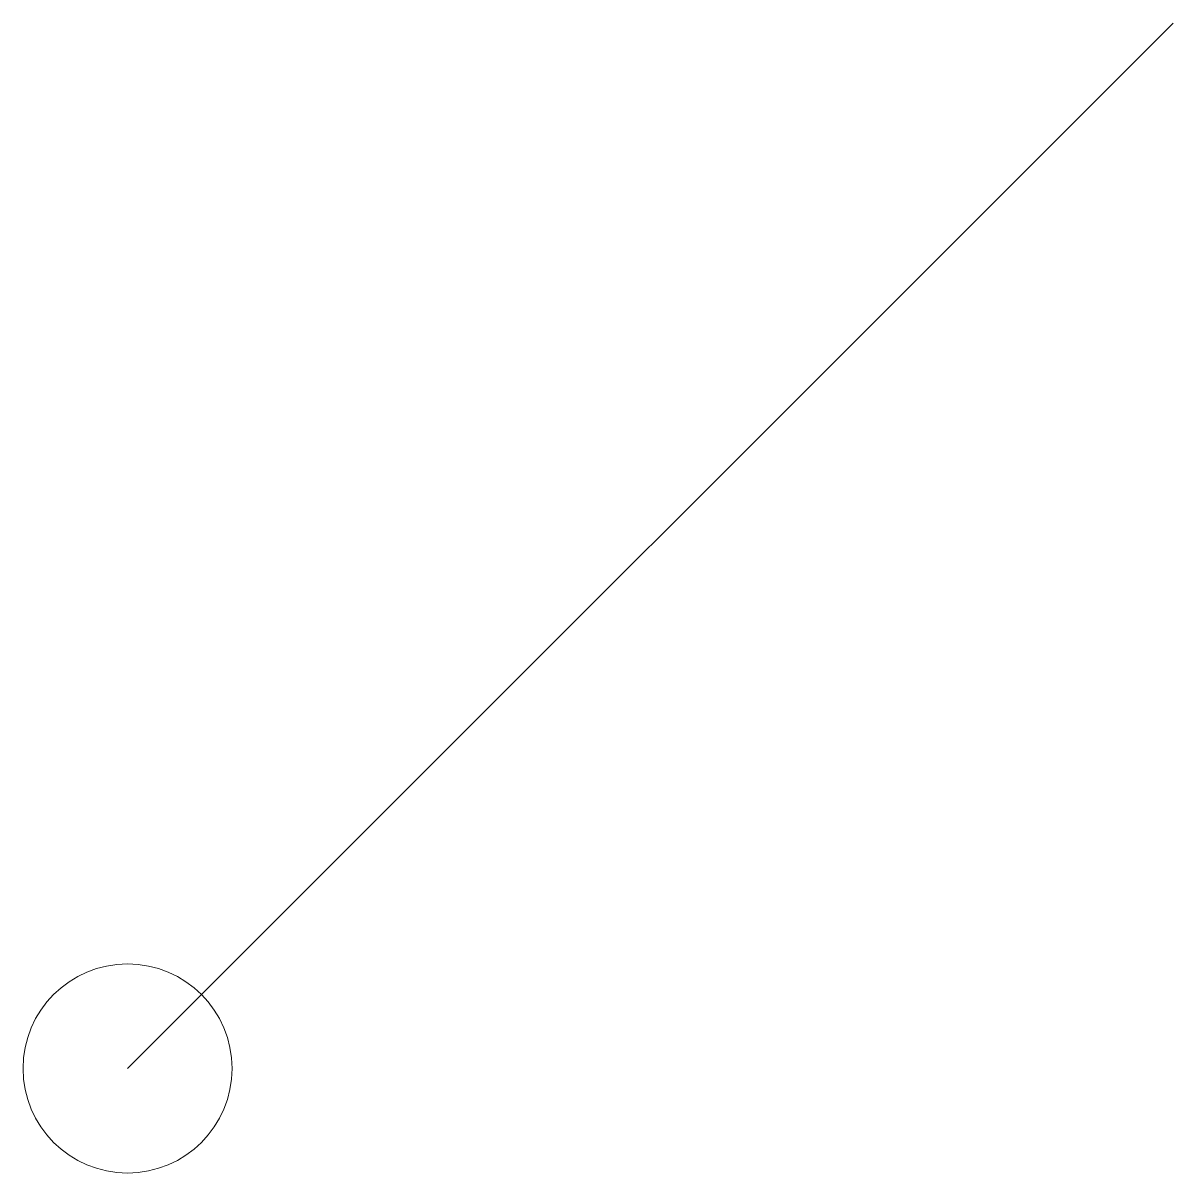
# Model space of a CAD drawing. Extents: x -10 to 100, y -10 to 100.
import ezdxf

# ---------------------------------------------------------------- set-up
doc = ezdxf.new("R2010")
doc.units = 0
doc.layers.get('0').update_dxf_attribs({"lineweight": 0})

msp = doc.modelspace()

# ---------------------------------------------------------------- linework, layer by layer
msp.add_line((0, 0), (100, 100))
msp.add_circle((0, 0), 10)
msp.add_circle((0, 0), 10)
msp.add_circle((0, 0), 10)
msp.add_circle((0, 0), 10)
msp.add_circle((0, 0), 10)
msp.add_circle((0, 0), 10)
msp.add_circle((0, 0), 10)
msp.add_circle((0, 0), 10)

doc.saveas('drawing.dxf')
